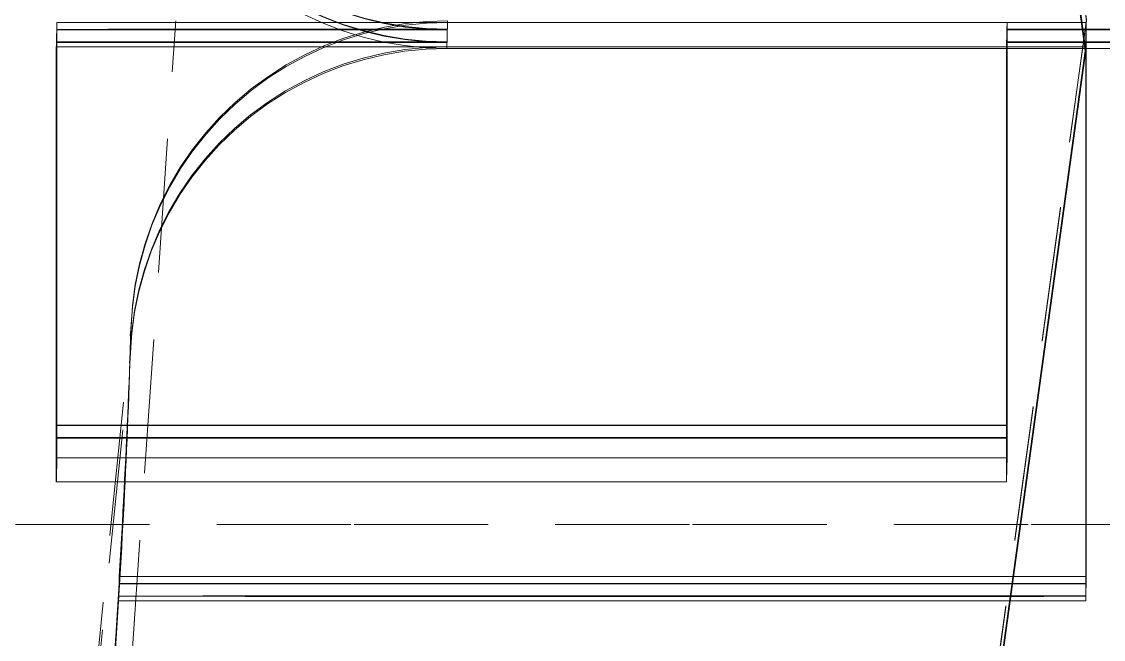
# Model space of a CAD drawing. Header units: millimetres. Extents: x 10 to 410, y 10 to 287.
# Drawn here: x 365.511 to 369.542, y 107.6 to 109.904 of the extents above; entities that cross this region are included whole.
import ezdxf

# ---------------------------------------------------------------- set-up
doc = ezdxf.new("R2010")
doc.units = ezdxf.units.MM
doc.linetypes.add('DASHED', pattern=[0.75, 0.5, -0.25])
doc.layers.add('HIDDEN', color=8, linetype='DASHED', lineweight=18)
doc.layers.add('VISIBLE', color=7, linetype='CONTINUOUS', lineweight=35)

msp = doc.modelspace()

# ---------------------------------------------------------------- linework, layer by layer
at = {"layer": 'HIDDEN'}
for points in [[(369.4787, 109.9069), (368.089, 120.0182), (364.0228, 129.3796), (357.5817, 137.2967), (349.2434, 143.1825), (339.6264, 146.6004), (329.4438, 147.2969), (319.4509, 145.2204), (310.3889, 140.5248), (302.9297, 133.5584), (297.6267, 124.8379), (294.873, 115.0101), (294.873, 104.8037), (297.6267, 94.9759), (302.9297, 86.2554), (310.3889, 79.289), (319.4509, 74.5934), (329.4438, 72.5169), (339.6264, 73.2134), (349.2434, 76.6313), (357.5817, 82.5171), (364.0228, 90.4343), (368.089, 99.7956), (369.4787, 109.9069)], [(369.4789, 109.9116), (368.0891, 120.0229), (364.0229, 129.3842), (357.5818, 137.3014), (349.2435, 143.1872), (339.6265, 146.6051), (329.4439, 147.3016), (319.4511, 145.2251), (310.389, 140.5295), (302.9298, 133.5631), (297.6268, 124.8426), (294.8732, 115.0148), (294.8732, 104.8084), (297.6268, 94.9806), (302.9298, 86.2601), (310.389, 79.2937), (319.4511, 74.5981), (329.4439, 72.5216), (339.6265, 73.2181), (349.2435, 76.636), (357.5818, 82.5218), (364.0229, 90.4389), (368.0891, 99.8003), (369.4789, 109.9116)], [(369.476, 109.8038), (368.0863, 119.915), (364.0201, 129.2764), (357.579, 137.1936), (349.2407, 143.0794), (339.6236, 146.4973), (329.4411, 147.1938), (319.4482, 145.1172), (310.3862, 140.4217), (302.927, 133.4553), (297.624, 124.7348), (294.8703, 114.9069), (294.8703, 104.7006), (297.624, 94.8727), (302.927, 86.1522), (310.3862, 79.1859), (319.4482, 74.4903), (329.4411, 72.4137), (339.6236, 73.1103), (349.2407, 76.5281), (357.579, 82.4139), (364.0201, 90.3311), (368.0863, 99.6925), (369.476, 109.8038)], [(367.0972, 109.873), (367.0184, 109.8757), (366.9399, 109.8836), (366.8621, 109.8967), (366.7854, 109.915), (366.7101, 109.9384), (366.6365, 109.9667), (366.5649, 109.9999), (366.4957, 110.0378), (366.4293, 110.0803), (366.3658, 110.1271), (366.3055, 110.178), (366.2488, 110.2328), (366.1959, 110.2913), (366.147, 110.3533), (366.1024, 110.4183), (366.0622, 110.4861), (366.0266, 110.5565), (365.9958, 110.6292), (365.9699, 110.7037), (365.949, 110.7797), (365.9333, 110.857), (365.9228, 110.9352), (365.9175, 111.0139)], [(367.0973, 109.8751), (367.0185, 109.8778), (366.94, 109.8857), (366.8622, 109.8988), (366.7855, 109.917), (366.7102, 109.9404), (366.6365, 109.9687), (366.565, 110.0019), (366.4958, 110.0398), (366.4293, 110.0822), (366.3658, 110.129), (366.3056, 110.1799), (366.2489, 110.2347), (366.196, 110.2932), (366.1471, 110.3551), (366.1024, 110.4201), (366.0622, 110.488), (366.0266, 110.5584), (365.9958, 110.631), (365.9699, 110.7055), (365.9491, 110.7815), (365.9334, 110.8588), (365.9228, 110.937), (365.9176, 111.0157)], [(367.0961, 109.8283), (367.0172, 109.8309), (366.9388, 109.8388), (366.861, 109.8519), (366.7843, 109.8702), (366.7089, 109.8935), (366.6353, 109.9218), (366.5638, 109.955), (366.4946, 109.9929), (366.4281, 110.0354), (366.3646, 110.0821), (366.3044, 110.133), (366.2477, 110.1879), (366.1947, 110.2463), (366.1458, 110.3082), (366.1012, 110.3732), (366.061, 110.4411), (366.0254, 110.5115), (365.9946, 110.5841), (365.9687, 110.6586), (365.9479, 110.7347), (365.9321, 110.8119), (365.9216, 110.8901), (365.9163, 110.9688)], [(367.096, 109.8262), (367.0172, 109.8288), (366.9387, 109.8367), (366.8609, 109.8498), (366.7842, 109.8681), (366.7088, 109.8915), (366.6352, 109.9198), (366.5637, 109.9531), (366.4945, 109.991), (366.428, 110.0334), (366.3645, 110.0802), (366.3043, 110.1311), (366.2476, 110.186), (366.1947, 110.2445), (366.1458, 110.3064), (366.1011, 110.3714), (366.0609, 110.4393), (366.0254, 110.5097), (365.9946, 110.5823), (365.9687, 110.6568), (365.9478, 110.7329), (365.9321, 110.8102), (365.9216, 110.8883), (365.9163, 110.967)], [(367.0954, 109.8038), (367.0166, 109.8064), (366.9381, 109.8143), (366.8603, 109.8274), (366.7836, 109.8457), (366.7083, 109.8691), (366.6347, 109.8974), (366.5631, 109.9306), (366.4939, 109.9685), (366.4274, 110.0109), (366.3639, 110.0577), (366.3037, 110.1086), (366.247, 110.1635), (366.1941, 110.222), (366.1452, 110.2839), (366.1006, 110.3489), (366.0603, 110.4167), (366.0248, 110.4871), (365.994, 110.5597), (365.9681, 110.6342), (365.9472, 110.7103), (365.9315, 110.7876), (365.921, 110.8658), (365.9157, 110.9445)], [(297.9294, 110.8024), (298.129, 106.1159), (298.9703, 101.5012), (300.4371, 97.0456), (302.5019, 92.8337), (305.1253, 88.9451), (308.2578, 85.4536), (311.84, 82.4252), (315.8041, 79.9174), (320.075, 77.9775), (324.5718, 76.6424), (329.2093, 75.9374), (333.8996, 75.8757), (338.5541, 76.4586), (343.0844, 77.6751), (347.4048, 79.502), (351.4334, 81.9048), (355.094, 84.838), (358.3172, 88.246), (361.0419, 92.0643), (363.2166, 96.2205), (364.8001, 100.6359), (365.7623, 105.2269), (366.0851, 109.9066)], [(365.6423, 109.9003), (365.6423, 109.8992), (365.6422, 109.8981), (365.6422, 109.897), (365.6422, 109.8959), (365.6422, 109.8948), (365.6421, 109.8937), (365.6421, 109.8926), (365.6421, 109.8915), (365.642, 109.8904), (365.642, 109.8893), (365.642, 109.8882), (365.642, 109.8871), (365.6419, 109.886), (365.6419, 109.8849), (365.6419, 109.8838), (365.6418, 109.8826), (365.6418, 109.8815), (365.6418, 109.8804), (365.6418, 109.8793), (365.6417, 109.8782), (365.6417, 109.8771), (365.6417, 109.876), (365.6416, 109.8749)], [(365.6423, 108.2773), (365.6423, 108.3479), (365.6423, 108.4184), (365.6423, 108.489), (365.6423, 108.5596), (365.6423, 108.6301), (365.6423, 108.7007), (365.6423, 108.7713), (365.6423, 108.8418), (365.6423, 108.9124), (365.6423, 108.983), (365.6423, 109.0535), (365.6423, 109.1241), (365.6423, 109.1947), (365.6423, 109.2652), (365.6423, 109.3358), (365.6423, 109.4064), (365.6423, 109.4769), (365.6423, 109.5475), (365.6423, 109.6181), (365.6423, 109.6886), (365.6423, 109.7592), (365.6423, 109.8298), (365.6423, 109.9003)], [(365.6423, 109.9003), (365.7056, 109.9003), (365.7689, 109.9003), (365.8322, 109.9003), (365.8955, 109.9003), (365.9587, 109.9003), (366.022, 109.9003), (366.0853, 109.9003), (366.1486, 109.9003), (366.2119, 109.9003), (366.2752, 109.9003), (366.3385, 109.9003), (366.4018, 109.9003), (366.4651, 109.9003), (366.5283, 109.9003), (366.5916, 109.9003), (366.6549, 109.9003), (366.7182, 109.9003), (366.7815, 109.9003), (366.8448, 109.9003), (366.9081, 109.9003), (366.9714, 109.9003), (367.0347, 109.9003), (367.0979, 109.9003)], [(367.098, 109.9008), (367.0191, 109.8982), (366.9407, 109.8903), (366.8629, 109.8772), (366.7861, 109.8589), (366.7108, 109.8355), (366.6372, 109.8072), (366.5657, 109.774), (366.4965, 109.7361), (366.43, 109.6936), (366.3665, 109.6469), (366.3063, 109.5959), (366.2496, 109.5411), (366.1966, 109.4826), (366.1477, 109.4207), (366.1031, 109.3557), (366.0629, 109.2878), (366.0273, 109.2174), (365.9965, 109.1448), (365.9706, 109.0703), (365.9498, 108.9943), (365.934, 108.917), (365.9235, 108.8388), (365.9182, 108.7601)], [(367.0981, 109.9069), (367.0193, 109.9043), (366.9408, 109.8964), (366.863, 109.8833), (366.7863, 109.865), (366.711, 109.8416), (366.6374, 109.8133), (366.5658, 109.7801), (366.4966, 109.7422), (366.4302, 109.6997), (366.3667, 109.6529), (366.3064, 109.602), (366.2497, 109.5472), (366.1968, 109.4887), (366.1479, 109.4268), (366.1033, 109.3618), (366.0631, 109.2939), (366.0275, 109.2235), (365.9967, 109.1509), (365.9708, 109.0764), (365.9499, 109.0004), (365.9342, 108.9231), (365.9237, 108.8449), (365.9184, 108.7662)], [(367.0979, 109.9003), (367.0979, 109.8992), (367.0979, 109.8982), (367.0979, 109.8971), (367.0978, 109.896), (367.0978, 109.8949), (367.0978, 109.8938), (367.0977, 109.8927), (367.0977, 109.8916), (367.0977, 109.8905), (367.0977, 109.8894), (367.0976, 109.8883), (367.0976, 109.8872), (367.0976, 109.8861), (367.0975, 109.885), (367.0975, 109.8839), (367.0975, 109.8828), (367.0975, 109.8817), (367.0974, 109.8806), (367.0974, 109.8795), (367.0974, 109.8784), (367.0973, 109.8773), (367.0973, 109.8762), (367.0973, 109.8751)], [(367.0981, 109.9069), (367.0981, 109.9066), (367.0981, 109.9063), (367.0981, 109.9061), (367.0981, 109.9058), (367.0981, 109.9055), (367.0981, 109.9052), (367.0981, 109.9049), (367.0981, 109.9046), (367.0981, 109.9043), (367.098, 109.9041), (367.098, 109.9038), (367.098, 109.9035), (367.098, 109.9032), (367.098, 109.9029), (367.098, 109.9026), (367.098, 109.9023), (367.098, 109.9021), (367.098, 109.9018), (367.098, 109.9015), (367.098, 109.9012), (367.098, 109.9009), (367.098, 109.9006), (367.0979, 109.9003)], [(367.0979, 109.9003), (367.1886, 109.9003), (367.2793, 109.9003), (367.37, 109.9003), (367.4606, 109.9003), (367.5513, 109.9003), (367.642, 109.9003), (367.7327, 109.9003), (367.8233, 109.9003), (367.914, 109.9003), (368.0047, 109.9003), (368.0954, 109.9003), (368.186, 109.9003), (368.2767, 109.9003), (368.3674, 109.9003), (368.4581, 109.9003), (368.5488, 109.9003), (368.6394, 109.9003), (368.7301, 109.9003), (368.8208, 109.9003), (368.9115, 109.9003), (369.0021, 109.9003), (369.0928, 109.9003), (369.1835, 109.9003)], [(367.0981, 109.9069), (367.0981, 109.9066), (367.0981, 109.9064), (367.0981, 109.9061), (367.0981, 109.9058), (367.0981, 109.9056), (367.0981, 109.9053), (367.0981, 109.9051), (367.0981, 109.9048), (367.0981, 109.9045), (367.0981, 109.9043), (367.098, 109.904), (367.098, 109.9037), (367.098, 109.9035), (367.098, 109.9032), (367.098, 109.9029), (367.098, 109.9027), (367.098, 109.9024), (367.098, 109.9021), (367.098, 109.9019), (367.098, 109.9016), (367.098, 109.9013), (367.098, 109.9011), (367.098, 109.9008)], [(367.098, 109.9008), (367.2015, 109.9008), (367.305, 109.9008), (367.4085, 109.9008), (367.512, 109.9008), (367.6155, 109.9008), (367.719, 109.9008), (367.8225, 109.9008), (367.926, 109.9008), (368.0295, 109.9008), (368.133, 109.9008), (368.2365, 109.9008), (368.34, 109.9008), (368.4435, 109.9008), (368.547, 109.9008), (368.6505, 109.9008), (368.754, 109.9008), (368.8576, 109.9008), (368.9611, 109.9008), (369.0646, 109.9008), (369.1681, 109.9008), (369.2716, 109.9008), (369.3751, 109.9008), (369.4786, 109.9008)], [(369.1835, 109.9003), (369.1834, 109.8992), (369.1834, 109.8981), (369.1834, 109.897), (369.1834, 109.8959), (369.1833, 109.8949), (369.1833, 109.8938), (369.1833, 109.8927), (369.1832, 109.8916), (369.1832, 109.8905), (369.1832, 109.8894), (369.1832, 109.8883), (369.1831, 109.8872), (369.1831, 109.8861), (369.1831, 109.885), (369.183, 109.8839), (369.183, 109.8828), (369.183, 109.8817), (369.183, 109.8806), (369.1829, 109.8795), (369.1829, 109.8784), (369.1829, 109.8773), (369.1828, 109.8762), (369.1828, 109.8751)], [(369.1835, 108.2773), (369.1835, 108.3479), (369.1835, 108.4184), (369.1835, 108.489), (369.1835, 108.5596), (369.1835, 108.6301), (369.1835, 108.7007), (369.1835, 108.7713), (369.1835, 108.8418), (369.1835, 108.9124), (369.1835, 108.983), (369.1835, 109.0535), (369.1835, 109.1241), (369.1835, 109.1947), (369.1835, 109.2652), (369.1835, 109.3358), (369.1835, 109.4064), (369.1835, 109.4769), (369.1835, 109.5475), (369.1835, 109.6181), (369.1835, 109.6886), (369.1835, 109.7592), (369.1835, 109.8298), (369.1835, 109.9003)], [(369.4786, 109.9008), (369.4786, 109.8997), (369.4785, 109.8985), (369.4785, 109.8974), (369.4785, 109.8963), (369.4784, 109.8951), (369.4784, 109.894), (369.4784, 109.8929), (369.4783, 109.8917), (369.4783, 109.8906), (369.4783, 109.8895), (369.4783, 109.8883), (369.4782, 109.8872), (369.4782, 109.8861), (369.4782, 109.8849), (369.4781, 109.8838), (369.4781, 109.8827), (369.4781, 109.8816), (369.478, 109.8804), (369.478, 109.8793), (369.478, 109.8782), (369.478, 109.877), (369.4779, 109.8759), (369.4779, 109.8748)], [(369.4786, 107.8351), (369.4786, 107.9249), (369.4786, 108.0148), (369.4786, 108.1046), (369.4786, 108.1944), (369.4786, 108.2842), (369.4786, 108.374), (369.4786, 108.4638), (369.4786, 108.5536), (369.4786, 108.6434), (369.4786, 108.7333), (369.4786, 108.8231), (369.4786, 108.9129), (369.4786, 109.0027), (369.4786, 109.0925), (369.4786, 109.1823), (369.4786, 109.2721), (369.4786, 109.3619), (369.4786, 109.4518), (369.4786, 109.5416), (369.4786, 109.6314), (369.4786, 109.7212), (369.4786, 109.811), (369.4786, 109.9008)], [(365.6416, 109.8733), (365.6415, 109.8713), (365.6415, 109.8693), (365.6414, 109.8674), (365.6414, 109.8654), (365.6413, 109.8634), (365.6413, 109.8615), (365.6412, 109.8595), (365.6412, 109.8575), (365.6411, 109.8556), (365.6411, 109.8536), (365.641, 109.8516), (365.641, 109.8497), (365.6409, 109.8477), (365.6409, 109.8457), (365.6408, 109.8438), (365.6408, 109.8418), (365.6407, 109.8398), (365.6407, 109.8379), (365.6406, 109.8359), (365.6406, 109.8339), (365.6405, 109.832), (365.6405, 109.83), (365.6404, 109.828)], [(367.0973, 109.8751), (367.034, 109.8751), (366.9707, 109.8751), (366.9074, 109.8751), (366.8441, 109.8751), (366.7808, 109.8751), (366.7176, 109.8751), (366.6543, 109.8751), (366.591, 109.8751), (366.5277, 109.8751), (366.4644, 109.8751), (366.4011, 109.8751), (366.3378, 109.8751), (366.2745, 109.875), (366.2112, 109.875), (366.1479, 109.875), (366.0847, 109.875), (366.0214, 109.875), (365.9581, 109.875), (365.8948, 109.875), (365.8315, 109.875), (365.7682, 109.8749), (365.7049, 109.8749), (365.6416, 109.8749)], [(365.6416, 108.3994), (365.6416, 108.4636), (365.6416, 108.5277), (365.6416, 108.5919), (365.6416, 108.656), (365.6416, 108.7202), (365.6416, 108.7843), (365.6416, 108.8485), (365.6416, 108.9126), (365.6416, 108.9768), (365.6416, 109.0409), (365.6416, 109.1051), (365.6416, 109.1692), (365.6416, 109.2334), (365.6416, 109.2975), (365.6416, 109.3617), (365.6416, 109.4258), (365.6416, 109.49), (365.6416, 109.5541), (365.6416, 109.6183), (365.6416, 109.6825), (365.6416, 109.7466), (365.6416, 109.8108), (365.6416, 109.8749)], [(365.6416, 108.3978), (365.6416, 108.4619), (365.6416, 108.5261), (365.6416, 108.5902), (365.6416, 108.6544), (365.6416, 108.7185), (365.6416, 108.7827), (365.6416, 108.8468), (365.6416, 108.911), (365.6416, 108.9751), (365.6416, 109.0393), (365.6416, 109.1035), (365.6416, 109.1676), (365.6416, 109.2318), (365.6416, 109.2959), (365.6416, 109.3601), (365.6416, 109.4242), (365.6416, 109.4884), (365.6416, 109.5525), (365.6416, 109.6167), (365.6416, 109.6808), (365.6416, 109.745), (365.6416, 109.8091), (365.6416, 109.8733)], [(365.6416, 109.8733), (365.7049, 109.8733), (365.7682, 109.8732), (365.8315, 109.8732), (365.8947, 109.8732), (365.958, 109.8732), (366.0213, 109.8732), (366.0846, 109.8732), (366.1479, 109.8732), (366.2112, 109.8731), (366.2745, 109.8731), (366.3378, 109.8731), (366.4011, 109.8731), (366.4643, 109.8731), (366.5276, 109.8731), (366.5909, 109.8731), (366.6542, 109.8731), (366.7175, 109.8731), (366.7808, 109.8731), (366.8441, 109.8731), (366.9074, 109.8731), (366.9707, 109.873), (367.0339, 109.873), (367.0972, 109.873)], [(367.0972, 109.873), (367.0972, 109.8711), (367.0971, 109.8691), (367.0971, 109.8672), (367.097, 109.8652), (367.097, 109.8633), (367.0969, 109.8614), (367.0969, 109.8594), (367.0968, 109.8575), (367.0968, 109.8555), (367.0967, 109.8536), (367.0967, 109.8516), (367.0966, 109.8497), (367.0966, 109.8477), (367.0965, 109.8458), (367.0965, 109.8438), (367.0964, 109.8419), (367.0964, 109.8399), (367.0963, 109.838), (367.0963, 109.836), (367.0962, 109.8341), (367.0962, 109.8322), (367.0961, 109.8302), (367.0961, 109.8283)], [(369.1828, 109.8731), (369.1827, 109.8711), (369.1827, 109.8692), (369.1826, 109.8672), (369.1826, 109.8653), (369.1825, 109.8633), (369.1825, 109.8614), (369.1824, 109.8594), (369.1823, 109.8575), (369.1823, 109.8555), (369.1822, 109.8536), (369.1822, 109.8516), (369.1821, 109.8497), (369.1821, 109.8477), (369.182, 109.8458), (369.182, 109.8438), (369.1819, 109.8419), (369.1819, 109.8399), (369.1818, 109.838), (369.1818, 109.836), (369.1817, 109.8341), (369.1817, 109.8321), (369.1816, 109.8301), (369.1816, 109.8282)], [(369.1828, 108.3996), (369.1828, 108.4637), (369.1828, 108.5279), (369.1828, 108.592), (369.1828, 108.6562), (369.1828, 108.7204), (369.1828, 108.7845), (369.1828, 108.8487), (369.1828, 108.9128), (369.1828, 108.977), (369.1828, 109.0411), (369.1828, 109.1053), (369.1828, 109.1694), (369.1828, 109.2336), (369.1828, 109.2977), (369.1828, 109.3619), (369.1828, 109.426), (369.1828, 109.4902), (369.1828, 109.5543), (369.1828, 109.6185), (369.1828, 109.6826), (369.1828, 109.7468), (369.1828, 109.8109), (369.1828, 109.8751)], [(370.6403, 109.8747), (370.5769, 109.8747), (370.5135, 109.8748), (370.4502, 109.8748), (370.3868, 109.8748), (370.3234, 109.8748), (370.2601, 109.8748), (370.1967, 109.8749), (370.1333, 109.8749), (370.07, 109.8749), (370.0066, 109.8749), (369.9432, 109.8749), (369.8799, 109.875), (369.8165, 109.875), (369.7531, 109.875), (369.6898, 109.875), (369.6264, 109.875), (369.563, 109.875), (369.4996, 109.875), (369.4363, 109.875), (369.3729, 109.8751), (369.3095, 109.8751), (369.2462, 109.8751), (369.1828, 109.8751)], [(369.1828, 109.8731), (369.2461, 109.8731), (369.3095, 109.8731), (369.3729, 109.8731), (369.4362, 109.8731), (369.4996, 109.8731), (369.563, 109.8732), (369.6263, 109.8732), (369.6897, 109.8732), (369.7531, 109.8732), (369.8164, 109.8732), (369.8798, 109.8732), (369.9432, 109.8732), (370.0065, 109.8733), (370.0699, 109.8733), (370.1333, 109.8733), (370.1967, 109.8733), (370.26, 109.8733), (370.3234, 109.8733), (370.3868, 109.8734), (370.4501, 109.8734), (370.5135, 109.8734), (370.5769, 109.8734), (370.6402, 109.8735)], [(369.1828, 108.3976), (369.1828, 108.4618), (369.1828, 108.5259), (369.1828, 108.5901), (369.1828, 108.6542), (369.1828, 108.7184), (369.1828, 108.7825), (369.1828, 108.8467), (369.1828, 108.9108), (369.1828, 108.975), (369.1828, 109.0391), (369.1828, 109.1033), (369.1828, 109.1674), (369.1828, 109.2316), (369.1828, 109.2957), (369.1828, 109.3599), (369.1828, 109.424), (369.1828, 109.4882), (369.1828, 109.5523), (369.1828, 109.6165), (369.1828, 109.6806), (369.1828, 109.7448), (369.1828, 109.8089), (369.1828, 109.8731)], [(369.4779, 109.8734), (369.4778, 109.8714), (369.4778, 109.8695), (369.4777, 109.8675), (369.4777, 109.8655), (369.4776, 109.8635), (369.4776, 109.8615), (369.4775, 109.8596), (369.4774, 109.8576), (369.4774, 109.8556), (369.4773, 109.8536), (369.4773, 109.8516), (369.4772, 109.8497), (369.4772, 109.8477), (369.4771, 109.8457), (369.4771, 109.8437), (369.477, 109.8417), (369.477, 109.8398), (369.4769, 109.8378), (369.4769, 109.8358), (369.4768, 109.8338), (369.4768, 109.8318), (369.4767, 109.8299), (369.4767, 109.8279)], [(370.5025, 109.8741), (370.458, 109.8742), (370.4134, 109.8743), (370.3689, 109.8744), (370.3243, 109.8744), (370.2798, 109.8744), (370.2352, 109.8745), (370.1907, 109.8745), (370.1461, 109.8745), (370.1016, 109.8745), (370.057, 109.8746), (370.0125, 109.8746), (369.9679, 109.8746), (369.9234, 109.8746), (369.8788, 109.8746), (369.8343, 109.8746), (369.7897, 109.8747), (369.7452, 109.8747), (369.7006, 109.8747), (369.6561, 109.8747), (369.6115, 109.8747), (369.567, 109.8747), (369.5224, 109.8747), (369.4779, 109.8748)], [(369.4779, 107.8091), (369.4779, 107.8989), (369.4779, 107.9887), (369.4779, 108.0785), (369.4779, 108.1683), (369.4779, 108.2581), (369.4779, 108.3479), (369.4779, 108.4377), (369.4779, 108.5276), (369.4779, 108.6174), (369.4779, 108.7072), (369.4779, 108.797), (369.4779, 108.8868), (369.4779, 108.9766), (369.4779, 109.0664), (369.4779, 109.1563), (369.4779, 109.2461), (369.4779, 109.3359), (369.4779, 109.4257), (369.4779, 109.5155), (369.4779, 109.6053), (369.4779, 109.6951), (369.4779, 109.7849), (369.4779, 109.8748)], [(369.4779, 109.8734), (369.5224, 109.8734), (369.567, 109.8734), (369.6115, 109.8735), (369.6561, 109.8735), (369.7006, 109.8735), (369.7452, 109.8735), (369.7897, 109.8735), (369.8343, 109.8735), (369.8788, 109.8735), (369.9234, 109.8736), (369.9679, 109.8736), (370.0125, 109.8736), (370.057, 109.8736), (370.1016, 109.8736), (370.1461, 109.8737), (370.1907, 109.8737), (370.2352, 109.8737), (370.2798, 109.8738), (370.3243, 109.8738), (370.3689, 109.8738), (370.4134, 109.8739), (370.458, 109.8739), (370.5025, 109.8741)], [(369.4779, 109.8734), (369.4779, 109.7836), (369.4779, 109.6938), (369.4779, 109.604), (369.4779, 109.5142), (369.4779, 109.4244), (369.4779, 109.3346), (369.4779, 109.2447), (369.4779, 109.1549), (369.4779, 109.0651), (369.4779, 108.9753), (369.4779, 108.8855), (369.4779, 108.7957), (369.4779, 108.7059), (369.4779, 108.6161), (369.4779, 108.5262), (369.4779, 108.4364), (369.4779, 108.3466), (369.4779, 108.2568), (369.4779, 108.167), (369.4779, 108.0772), (369.4779, 107.9874), (369.4779, 107.8976), (369.4779, 107.8078)], [(365.6404, 109.8264), (365.6403, 109.8257), (365.6403, 109.825), (365.6403, 109.8243), (365.6403, 109.8236), (365.6403, 109.8229), (365.6403, 109.8222), (365.6402, 109.8215), (365.6402, 109.8208), (365.6402, 109.8201), (365.6402, 109.8194), (365.6402, 109.8187), (365.6401, 109.818), (365.6401, 109.8173), (365.6401, 109.8166), (365.6401, 109.8159), (365.6401, 109.8152), (365.64, 109.8145), (365.64, 109.8138), (365.64, 109.8131), (365.64, 109.8124), (365.64, 109.8117), (365.64, 109.811), (365.6399, 109.8103)], [(367.0961, 109.8283), (367.0328, 109.8283), (366.9695, 109.8282), (366.9062, 109.8282), (366.8429, 109.8282), (366.7796, 109.8282), (366.7163, 109.8282), (366.653, 109.8282), (366.5897, 109.8282), (366.5265, 109.8282), (366.4632, 109.8282), (366.3999, 109.8282), (366.3366, 109.8282), (366.2733, 109.8282), (366.21, 109.8281), (366.1467, 109.8281), (366.0834, 109.8281), (366.0201, 109.8281), (365.9568, 109.8281), (365.8936, 109.8281), (365.8303, 109.8281), (365.767, 109.8281), (365.7037, 109.828), (365.6404, 109.828)], [(365.6404, 108.3525), (365.6404, 108.4167), (365.6404, 108.4808), (365.6404, 108.545), (365.6404, 108.6091), (365.6404, 108.6733), (365.6404, 108.7374), (365.6404, 108.8016), (365.6404, 108.8657), (365.6404, 108.9299), (365.6404, 108.9941), (365.6404, 109.0582), (365.6404, 109.1224), (365.6404, 109.1865), (365.6404, 109.2507), (365.6404, 109.3148), (365.6404, 109.379), (365.6404, 109.4431), (365.6404, 109.5073), (365.6404, 109.5714), (365.6404, 109.6356), (365.6404, 109.6997), (365.6404, 109.7639), (365.6404, 109.828)], [(365.6404, 108.3509), (365.6404, 108.4151), (365.6404, 108.4792), (365.6404, 108.5434), (365.6404, 108.6075), (365.6404, 108.6717), (365.6404, 108.7358), (365.6404, 108.8), (365.6404, 108.8641), (365.6404, 108.9283), (365.6404, 108.9924), (365.6404, 109.0566), (365.6404, 109.1207), (365.6404, 109.1849), (365.6404, 109.249), (365.6404, 109.3132), (365.6404, 109.3773), (365.6404, 109.4415), (365.6404, 109.5056), (365.6404, 109.5698), (365.6404, 109.6339), (365.6404, 109.6981), (365.6404, 109.7622), (365.6404, 109.8264)], [(365.6404, 109.8264), (365.7036, 109.8264), (365.7669, 109.8264), (365.8302, 109.8263), (365.8935, 109.8263), (365.9568, 109.8263), (366.0201, 109.8263), (366.0834, 109.8263), (366.1467, 109.8263), (366.21, 109.8263), (366.2732, 109.8263), (366.3365, 109.8262), (366.3998, 109.8262), (366.4631, 109.8262), (366.5264, 109.8262), (366.5897, 109.8262), (366.653, 109.8262), (366.7163, 109.8262), (366.7796, 109.8262), (366.8428, 109.8262), (366.9061, 109.8262), (366.9694, 109.8262), (367.0327, 109.8262), (367.096, 109.8262)], [(367.096, 109.8262), (367.096, 109.8255), (367.096, 109.8248), (367.0959, 109.8241), (367.0959, 109.8234), (367.0959, 109.8227), (367.0959, 109.822), (367.0959, 109.8213), (367.0959, 109.8206), (367.0958, 109.82), (367.0958, 109.8193), (367.0958, 109.8186), (367.0958, 109.8179), (367.0958, 109.8172), (367.0957, 109.8165), (367.0957, 109.8158), (367.0957, 109.8151), (367.0957, 109.8145), (367.0957, 109.8138), (367.0957, 109.8131), (367.0956, 109.8124), (367.0956, 109.8117), (367.0956, 109.811), (367.0956, 109.8103)], [(369.1815, 109.8262), (369.1815, 109.8255), (369.1815, 109.8248), (369.1815, 109.8241), (369.1815, 109.8235), (369.1814, 109.8228), (369.1814, 109.8221), (369.1814, 109.8214), (369.1814, 109.8207), (369.1814, 109.82), (369.1813, 109.8193), (369.1813, 109.8186), (369.1813, 109.8179), (369.1813, 109.8172), (369.1813, 109.8165), (369.1813, 109.8159), (369.1812, 109.8152), (369.1812, 109.8145), (369.1812, 109.8138), (369.1812, 109.8131), (369.1812, 109.8124), (369.1811, 109.8117), (369.1811, 109.811), (369.1811, 109.8103)], [(369.1815, 109.8262), (369.2449, 109.8262), (369.3083, 109.8262), (369.3716, 109.8262), (369.435, 109.8263), (369.4984, 109.8263), (369.5617, 109.8263), (369.6251, 109.8263), (369.6885, 109.8263), (369.7518, 109.8263), (369.8152, 109.8263), (369.8786, 109.8263), (369.9419, 109.8264), (370.0053, 109.8264), (370.0687, 109.8264), (370.1321, 109.8264), (370.1954, 109.8264), (370.2588, 109.8264), (370.3222, 109.8265), (370.3855, 109.8265), (370.4489, 109.8265), (370.5123, 109.8265), (370.5756, 109.8266), (370.639, 109.8266)], [(369.1815, 108.3507), (369.1815, 108.4149), (369.1815, 108.479), (369.1815, 108.5432), (369.1815, 108.6073), (369.1815, 108.6715), (369.1815, 108.7356), (369.1815, 108.7998), (369.1815, 108.8639), (369.1815, 108.9281), (369.1815, 108.9922), (369.1815, 109.0564), (369.1815, 109.1205), (369.1815, 109.1847), (369.1815, 109.2488), (369.1815, 109.313), (369.1815, 109.3772), (369.1815, 109.4413), (369.1815, 109.5055), (369.1815, 109.5696), (369.1815, 109.6338), (369.1815, 109.6979), (369.1815, 109.7621), (369.1815, 109.8262)], [(369.1816, 108.3527), (369.1816, 108.4169), (369.1816, 108.481), (369.1816, 108.5452), (369.1816, 108.6093), (369.1816, 108.6735), (369.1816, 108.7376), (369.1816, 108.8018), (369.1816, 108.8659), (369.1816, 108.9301), (369.1816, 108.9942), (369.1816, 109.0584), (369.1816, 109.1225), (369.1816, 109.1867), (369.1816, 109.2508), (369.1816, 109.315), (369.1816, 109.3791), (369.1816, 109.4433), (369.1816, 109.5074), (369.1816, 109.5716), (369.1816, 109.6357), (369.1816, 109.6999), (369.1816, 109.764), (369.1816, 109.8282)], [(370.639, 109.8278), (370.5757, 109.8278), (370.5123, 109.8279), (370.4489, 109.8279), (370.3856, 109.8279), (370.3222, 109.8279), (370.2588, 109.828), (370.1955, 109.828), (370.1321, 109.828), (370.0687, 109.828), (370.0054, 109.828), (369.942, 109.8281), (369.8786, 109.8281), (369.8153, 109.8281), (369.7519, 109.8281), (369.6885, 109.8281), (369.6252, 109.8281), (369.5618, 109.8281), (369.4984, 109.8281), (369.435, 109.8282), (369.3717, 109.8282), (369.3083, 109.8282), (369.2449, 109.8282), (369.1816, 109.8282)], [(369.4766, 109.8265), (369.4766, 109.8258), (369.4766, 109.8251), (369.4766, 109.8244), (369.4766, 109.8236), (369.4765, 109.8229), (369.4765, 109.8222), (369.4765, 109.8215), (369.4765, 109.8207), (369.4765, 109.82), (369.4764, 109.8193), (369.4764, 109.8186), (369.4764, 109.8178), (369.4764, 109.8171), (369.4764, 109.8164), (369.4763, 109.8157), (369.4763, 109.8149), (369.4763, 109.8142), (369.4763, 109.8135), (369.4763, 109.8128), (369.4763, 109.812), (369.4762, 109.8113), (369.4762, 109.8106), (369.4762, 109.8099)], [(369.4766, 109.8265), (369.5212, 109.8266), (369.5657, 109.8266), (369.6103, 109.8266), (369.6548, 109.8266), (369.6994, 109.8266), (369.7439, 109.8266), (369.7885, 109.8266), (369.833, 109.8266), (369.8776, 109.8267), (369.9221, 109.8267), (369.9667, 109.8267), (370.0112, 109.8267), (370.0558, 109.8267), (370.1003, 109.8268), (370.1449, 109.8268), (370.1894, 109.8268), (370.234, 109.8268), (370.2785, 109.8269), (370.3231, 109.8269), (370.3676, 109.8269), (370.4122, 109.827), (370.4567, 109.8271), (370.5013, 109.8272)], [(369.4766, 109.8265), (369.4766, 109.7367), (369.4766, 109.6469), (369.4766, 109.5571), (369.4766, 109.4673), (369.4766, 109.3775), (369.4766, 109.2877), (369.4766, 109.1979), (369.4766, 109.108), (369.4766, 109.0182), (369.4766, 108.9284), (369.4766, 108.8386), (369.4766, 108.7488), (369.4766, 108.659), (369.4766, 108.5692), (369.4766, 108.4794), (369.4766, 108.3896), (369.4766, 108.2997), (369.4766, 108.2099), (369.4766, 108.1201), (369.4766, 108.0303), (369.4766, 107.9405), (369.4766, 107.8507), (369.4766, 107.7609)], [(370.5013, 109.8272), (370.4567, 109.8274), (370.4122, 109.8274), (370.3676, 109.8275), (370.3231, 109.8275), (370.2786, 109.8275), (370.234, 109.8276), (370.1895, 109.8276), (370.1449, 109.8276), (370.1004, 109.8277), (370.0558, 109.8277), (370.0113, 109.8277), (369.9667, 109.8277), (369.9222, 109.8277), (369.8776, 109.8277), (369.8331, 109.8278), (369.7885, 109.8278), (369.744, 109.8278), (369.6994, 109.8278), (369.6549, 109.8278), (369.6103, 109.8278), (369.5658, 109.8278), (369.5212, 109.8279), (369.4767, 109.8279)], [(369.4767, 107.7622), (369.4767, 107.852), (369.4767, 107.9418), (369.4767, 108.0316), (369.4767, 108.1214), (369.4767, 108.2112), (369.4767, 108.3011), (369.4767, 108.3909), (369.4767, 108.4807), (369.4767, 108.5705), (369.4767, 108.6603), (369.4767, 108.7501), (369.4767, 108.8399), (369.4767, 108.9297), (369.4767, 109.0196), (369.4767, 109.1094), (369.4767, 109.1992), (369.4767, 109.289), (369.4767, 109.3788), (369.4767, 109.4686), (369.4767, 109.5584), (369.4767, 109.6482), (369.4767, 109.7381), (369.4767, 109.8279)], [(365.6399, 108.1873), (365.6399, 108.2579), (365.6399, 108.3284), (365.6399, 108.399), (365.6399, 108.4696), (365.6399, 108.5401), (365.6399, 108.6107), (365.6399, 108.6813), (365.6399, 108.7518), (365.6399, 108.8224), (365.6399, 108.893), (365.6399, 108.9635), (365.6399, 109.0341), (365.6399, 109.1047), (365.6399, 109.1752), (365.6399, 109.2458), (365.6399, 109.3164), (365.6399, 109.3869), (365.6399, 109.4575), (365.6399, 109.5281), (365.6399, 109.5986), (365.6399, 109.6692), (365.6399, 109.7398), (365.6399, 109.8103)], [(365.6399, 109.8103), (365.7032, 109.8103), (365.7665, 109.8103), (365.8298, 109.8103), (365.8931, 109.8103), (365.9564, 109.8103), (366.0197, 109.8103), (366.083, 109.8103), (366.1462, 109.8103), (366.2095, 109.8103), (366.2728, 109.8103), (366.3361, 109.8103), (366.3994, 109.8103), (366.4627, 109.8103), (366.526, 109.8103), (366.5893, 109.8103), (366.6526, 109.8103), (366.7158, 109.8103), (366.7791, 109.8103), (366.8424, 109.8103), (366.9057, 109.8103), (366.969, 109.8103), (367.0323, 109.8103), (367.0956, 109.8103)], [(367.0954, 109.8038), (367.0166, 109.8011), (366.9381, 109.7932), (366.8603, 109.7801), (366.7836, 109.7618), (366.7083, 109.7385), (366.6347, 109.7101), (366.5631, 109.6769), (366.4939, 109.639), (366.4274, 109.5966), (366.3639, 109.5498), (366.3037, 109.4989), (366.247, 109.4441), (366.1941, 109.3856), (366.1452, 109.3237), (366.1006, 109.2586), (366.0603, 109.1908), (366.0248, 109.1204), (365.994, 109.0478), (365.9681, 108.9733), (365.9472, 108.8972), (365.9315, 108.8199), (365.921, 108.7417), (365.9157, 108.6631)], [(367.0956, 109.8099), (367.0167, 109.8072), (366.9383, 109.7993), (366.8605, 109.7862), (366.7838, 109.7679), (366.7084, 109.7446), (366.6348, 109.7162), (366.5633, 109.683), (366.4941, 109.6451), (366.4276, 109.6027), (366.3641, 109.5559), (366.3039, 109.505), (366.2472, 109.4502), (366.1942, 109.3917), (366.1454, 109.3298), (366.1007, 109.2647), (366.0605, 109.1969), (366.0249, 109.1265), (365.9941, 109.0539), (365.9682, 108.9794), (365.9474, 108.9033), (365.9317, 108.826), (365.9211, 108.7478), (365.9158, 108.6691)], [(367.0956, 109.8103), (367.0956, 109.81), (367.0956, 109.8098), (367.0956, 109.8095), (367.0956, 109.8092), (367.0955, 109.8089), (367.0955, 109.8086), (367.0955, 109.8083), (367.0955, 109.808), (367.0955, 109.8078), (367.0955, 109.8075), (367.0955, 109.8072), (367.0955, 109.8069), (367.0955, 109.8066), (367.0955, 109.8063), (367.0955, 109.806), (367.0955, 109.8058), (367.0955, 109.8055), (367.0954, 109.8052), (367.0954, 109.8049), (367.0954, 109.8046), (367.0954, 109.8043), (367.0954, 109.804), (367.0954, 109.8038)], [(367.0956, 109.8099), (367.0956, 109.8096), (367.0956, 109.8093), (367.0955, 109.8091), (367.0955, 109.8088), (367.0955, 109.8085), (367.0955, 109.8083), (367.0955, 109.808), (367.0955, 109.8077), (367.0955, 109.8075), (367.0955, 109.8072), (367.0955, 109.8069), (367.0955, 109.8067), (367.0955, 109.8064), (367.0955, 109.8061), (367.0955, 109.8059), (367.0955, 109.8056), (367.0955, 109.8054), (367.0954, 109.8051), (367.0954, 109.8048), (367.0954, 109.8046), (367.0954, 109.8043), (367.0954, 109.804), (367.0954, 109.8038)], [(367.0954, 109.8038), (367.2495, 109.8038), (367.4035, 109.8038), (367.5575, 109.8038), (367.7116, 109.8038), (367.8656, 109.8038), (368.0197, 109.8038), (368.1737, 109.8038), (368.3278, 109.8038), (368.4818, 109.8038), (368.6358, 109.8038), (368.7899, 109.8038), (368.9439, 109.8038), (369.098, 109.8038), (369.252, 109.8038), (369.4061, 109.8038), (369.5601, 109.8038), (369.7141, 109.8038), (369.8682, 109.8038), (370.0222, 109.8038), (370.1763, 109.8038), (370.3303, 109.8038), (370.4844, 109.8038), (370.6384, 109.8038)], [(367.0954, 109.8038), (367.2495, 109.8038), (367.4035, 109.8038), (367.5575, 109.8038), (367.7116, 109.8038), (367.8656, 109.8038), (368.0197, 109.8038), (368.1737, 109.8038), (368.3278, 109.8038), (368.4818, 109.8038), (368.6358, 109.8038), (368.7899, 109.8038), (368.9439, 109.8038), (369.098, 109.8038), (369.252, 109.8038), (369.4061, 109.8038), (369.5601, 109.8038), (369.7141, 109.8038), (369.8682, 109.8038), (370.0222, 109.8038), (370.1763, 109.8038), (370.3303, 109.8038), (370.4844, 109.8038), (370.6384, 109.8038)], [(367.0956, 109.8103), (367.1863, 109.8103), (367.2769, 109.8103), (367.3676, 109.8103), (367.4583, 109.8103), (367.549, 109.8103), (367.6396, 109.8103), (367.7303, 109.8103), (367.821, 109.8103), (367.9117, 109.8103), (368.0023, 109.8103), (368.093, 109.8103), (368.1837, 109.8103), (368.2744, 109.8103), (368.365, 109.8103), (368.4557, 109.8103), (368.5464, 109.8103), (368.6371, 109.8103), (368.7277, 109.8103), (368.8184, 109.8103), (368.9091, 109.8103), (368.9998, 109.8103), (369.0904, 109.8103), (369.1811, 109.8103)], [(367.0956, 109.8099), (367.1991, 109.8099), (367.3026, 109.8099), (367.4061, 109.8099), (367.5096, 109.8099), (367.6131, 109.8099), (367.7166, 109.8099), (367.8201, 109.8099), (367.9236, 109.8099), (368.0271, 109.8099), (368.1306, 109.8099), (368.2341, 109.8099), (368.3376, 109.8099), (368.4411, 109.8099), (368.5446, 109.8099), (368.6482, 109.8099), (368.7517, 109.8099), (368.8552, 109.8099), (368.9587, 109.8099), (369.0622, 109.8099), (369.1657, 109.8099), (369.2692, 109.8099), (369.3727, 109.8099), (369.4762, 109.8099)], [(369.1811, 108.1873), (369.1811, 108.2579), (369.1811, 108.3284), (369.1811, 108.399), (369.1811, 108.4696), (369.1811, 108.5401), (369.1811, 108.6107), (369.1811, 108.6813), (369.1811, 108.7518), (369.1811, 108.8224), (369.1811, 108.893), (369.1811, 108.9635), (369.1811, 109.0341), (369.1811, 109.1047), (369.1811, 109.1752), (369.1811, 109.2458), (369.1811, 109.3164), (369.1811, 109.3869), (369.1811, 109.4575), (369.1811, 109.5281), (369.1811, 109.5986), (369.1811, 109.6692), (369.1811, 109.7398), (369.1811, 109.8103)], [(369.4762, 107.7442), (369.4762, 107.834), (369.4762, 107.9238), (369.4762, 108.0136), (369.4762, 108.1034), (369.4762, 108.1932), (369.4762, 108.283), (369.4762, 108.3729), (369.4762, 108.4627), (369.4762, 108.5525), (369.4762, 108.6423), (369.4762, 108.7321), (369.4762, 108.8219), (369.4762, 108.9117), (369.4762, 109.0015), (369.4762, 109.0914), (369.4762, 109.1812), (369.4762, 109.271), (369.4762, 109.3608), (369.4762, 109.4506), (369.4762, 109.5404), (369.4762, 109.6302), (369.4762, 109.72), (369.4762, 109.8099)], [(298.0843, 108.7662), (298.5389, 104.2563), (299.5904, 99.8471), (301.2202, 95.6175), (303.3991, 91.6427), (306.0884, 87.9938), (309.2399, 84.7359), (312.7974, 81.927), (316.6976, 79.6173), (320.8708, 77.8479), (325.2426, 76.6505), (329.735, 76.0465), (334.2678, 76.0465), (338.7601, 76.6505), (343.1319, 77.8479), (347.3051, 79.6173), (351.2053, 81.927), (354.7629, 84.7359), (357.9144, 87.9938), (360.6036, 91.6427), (362.7825, 95.6175), (364.4123, 99.8471), (365.4638, 104.2563), (365.9184, 108.7662)], [(365.8745, 107.8351), (365.8769, 107.8753), (365.8793, 107.9155), (365.8816, 107.9557), (365.8839, 107.9959), (365.8861, 108.0361), (365.8883, 108.0763), (365.8905, 108.1165), (365.8926, 108.1567), (365.8946, 108.1969), (365.8966, 108.2371), (365.8986, 108.2774), (365.9005, 108.3176), (365.9023, 108.3578), (365.9041, 108.398), (365.9059, 108.4382), (365.9076, 108.4785), (365.9093, 108.5187), (365.9109, 108.5589), (365.9124, 108.5992), (365.914, 108.6394), (365.9154, 108.6796), (365.9169, 108.7199), (365.9182, 108.7601)], [(365.9184, 108.7662), (365.9184, 108.7659), (365.9184, 108.7657), (365.9184, 108.7654), (365.9184, 108.7651), (365.9184, 108.7649), (365.9184, 108.7646), (365.9183, 108.7643), (365.9183, 108.7641), (365.9183, 108.7638), (365.9183, 108.7635), (365.9183, 108.7633), (365.9183, 108.763), (365.9183, 108.7627), (365.9183, 108.7625), (365.9183, 108.7622), (365.9183, 108.762), (365.9183, 108.7617), (365.9183, 108.7614), (365.9183, 108.7612), (365.9183, 108.7609), (365.9183, 108.7606), (365.9182, 108.7604), (365.9182, 108.7601)], [(298.0816, 108.6631), (298.5362, 104.1531), (299.5877, 99.744), (301.2175, 95.5143), (303.3964, 91.5396), (306.0856, 87.8907), (309.2371, 84.6327), (312.7947, 81.8238), (316.6949, 79.5141), (320.8681, 77.7448), (325.2399, 76.5474), (329.7322, 75.9433), (334.265, 75.9433), (338.7574, 76.5474), (343.1292, 77.7448), (347.3024, 79.5141), (351.2026, 81.8238), (354.7602, 84.6327), (357.9117, 87.8907), (360.6009, 91.5396), (362.7798, 95.5143), (364.4096, 99.744), (365.4611, 104.1531), (365.9157, 108.6631)], [(365.8721, 107.7442), (365.8745, 107.7844), (365.8769, 107.8246), (365.8792, 107.8648), (365.8815, 107.9049), (365.8838, 107.9451), (365.8859, 107.9854), (365.8881, 108.0256), (365.8902, 108.0658), (365.8922, 108.106), (365.8942, 108.1462), (365.8962, 108.1864), (365.8981, 108.2266), (365.8999, 108.2668), (365.9017, 108.3071), (365.9035, 108.3473), (365.9052, 108.3875), (365.9069, 108.4277), (365.9085, 108.468), (365.9101, 108.5082), (365.9116, 108.5484), (365.913, 108.5887), (365.9145, 108.6289), (365.9158, 108.6691)], [(365.9158, 108.6691), (365.9158, 108.6689), (365.9158, 108.6686), (365.9158, 108.6684), (365.9158, 108.6681), (365.9158, 108.6678), (365.9158, 108.6676), (365.9158, 108.6673), (365.9158, 108.667), (365.9158, 108.6668), (365.9158, 108.6665), (365.9158, 108.6662), (365.9158, 108.666), (365.9158, 108.6657), (365.9157, 108.6654), (365.9157, 108.6652), (365.9157, 108.6649), (365.9157, 108.6646), (365.9157, 108.6644), (365.9157, 108.6641), (365.9157, 108.6638), (365.9157, 108.6636), (365.9157, 108.6633), (365.9157, 108.6631)], [(369.1828, 108.3996), (369.0288, 108.3996), (368.8749, 108.3996), (368.7209, 108.3996), (368.567, 108.3997), (368.413, 108.3997), (368.259, 108.3997), (368.1051, 108.3997), (367.9511, 108.3997), (367.7971, 108.3997), (367.6432, 108.3997), (367.4892, 108.3997), (367.3352, 108.3997), (367.1813, 108.3997), (367.0273, 108.3996), (366.8733, 108.3996), (366.7194, 108.3996), (366.5654, 108.3996), (366.4115, 108.3996), (366.2575, 108.3996), (366.1035, 108.3995), (365.9496, 108.3995), (365.7956, 108.3995), (365.6416, 108.3994)], [(365.6416, 108.3994), (365.6416, 108.3993), (365.6416, 108.3993), (365.6416, 108.3992), (365.6416, 108.3991), (365.6416, 108.3991), (365.6416, 108.399), (365.6416, 108.3989), (365.6416, 108.3988), (365.6416, 108.3988), (365.6416, 108.3987), (365.6416, 108.3986), (365.6416, 108.3986), (365.6416, 108.3985), (365.6416, 108.3984), (365.6416, 108.3984), (365.6416, 108.3983), (365.6416, 108.3982), (365.6416, 108.3981), (365.6416, 108.3981), (365.6416, 108.398), (365.6416, 108.3979), (365.6416, 108.3979), (365.6416, 108.3978)], [(365.6416, 108.3978), (365.7956, 108.3977), (365.9495, 108.3977), (366.1035, 108.3977), (366.2574, 108.3976), (366.4114, 108.3976), (366.5654, 108.3976), (366.7193, 108.3976), (366.8733, 108.3976), (367.0273, 108.3976), (367.1812, 108.3975), (367.3352, 108.3975), (367.4892, 108.3975), (367.6431, 108.3975), (367.7971, 108.3975), (367.951, 108.3975), (368.105, 108.3975), (368.259, 108.3975), (368.4129, 108.3975), (368.5669, 108.3975), (368.7209, 108.3976), (368.8748, 108.3976), (369.0288, 108.3976), (369.1828, 108.3976)], [(369.1828, 108.3996), (369.1828, 108.3995), (369.1828, 108.3994), (369.1828, 108.3993), (369.1828, 108.3992), (369.1828, 108.3992), (369.1828, 108.3991), (369.1828, 108.399), (369.1828, 108.3989), (369.1828, 108.3988), (369.1828, 108.3987), (369.1828, 108.3986), (369.1828, 108.3986), (369.1828, 108.3985), (369.1828, 108.3984), (369.1828, 108.3983), (369.1828, 108.3982), (369.1828, 108.3981), (369.1828, 108.398), (369.1828, 108.398), (369.1828, 108.3979), (369.1828, 108.3978), (369.1828, 108.3977), (369.1828, 108.3976)], [(369.1816, 108.3527), (369.0276, 108.3527), (368.8737, 108.3527), (368.7197, 108.3528), (368.5657, 108.3528), (368.4118, 108.3528), (368.2578, 108.3528), (368.1038, 108.3528), (367.9499, 108.3528), (367.7959, 108.3528), (367.6419, 108.3528), (367.488, 108.3528), (367.334, 108.3528), (367.18, 108.3528), (367.0261, 108.3528), (366.8721, 108.3527), (366.7182, 108.3527), (366.5642, 108.3527), (366.4102, 108.3527), (366.2563, 108.3527), (366.1023, 108.3526), (365.9483, 108.3526), (365.7944, 108.3526), (365.6404, 108.3525)], [(365.6404, 108.3525), (365.6404, 108.3525), (365.6404, 108.3524), (365.6404, 108.3523), (365.6404, 108.3523), (365.6404, 108.3522), (365.6404, 108.3521), (365.6404, 108.352), (365.6404, 108.352), (365.6404, 108.3519), (365.6404, 108.3518), (365.6404, 108.3518), (365.6404, 108.3517), (365.6404, 108.3516), (365.6404, 108.3515), (365.6404, 108.3515), (365.6404, 108.3514), (365.6404, 108.3513), (365.6404, 108.3513), (365.6404, 108.3512), (365.6404, 108.3511), (365.6404, 108.351), (365.6404, 108.351), (365.6404, 108.3509)], [(365.6404, 108.3509), (365.7943, 108.3509), (365.9483, 108.3508), (366.1023, 108.3508), (366.2562, 108.3508), (366.4102, 108.3507), (366.5641, 108.3507), (366.7181, 108.3507), (366.8721, 108.3507), (367.026, 108.3507), (367.18, 108.3507), (367.334, 108.3507), (367.4879, 108.3506), (367.6419, 108.3506), (367.7959, 108.3506), (367.9498, 108.3506), (368.1038, 108.3506), (368.2577, 108.3506), (368.4117, 108.3507), (368.5657, 108.3507), (368.7196, 108.3507), (368.8736, 108.3507), (369.0276, 108.3507), (369.1815, 108.3507)], [(369.1816, 108.3527), (369.1816, 108.3526), (369.1816, 108.3525), (369.1816, 108.3525), (369.1816, 108.3524), (369.1816, 108.3523), (369.1816, 108.3522), (369.1816, 108.3521), (369.1816, 108.352), (369.1816, 108.3519), (369.1816, 108.3518), (369.1816, 108.3518), (369.1816, 108.3517), (369.1815, 108.3516), (369.1815, 108.3515), (369.1815, 108.3514), (369.1815, 108.3513), (369.1815, 108.3512), (369.1815, 108.3512), (369.1815, 108.3511), (369.1815, 108.351), (369.1815, 108.3509), (369.1815, 108.3508), (369.1815, 108.3507)], [(365.6423, 108.2773), (365.6422, 108.2734), (365.6421, 108.2695), (365.642, 108.2656), (365.6419, 108.2617), (365.6418, 108.2577), (365.6417, 108.2538), (365.6416, 108.2499), (365.6415, 108.246), (365.6414, 108.2421), (365.6413, 108.2382), (365.6412, 108.2343), (365.6411, 108.2303), (365.641, 108.2264), (365.6409, 108.2225), (365.6408, 108.2186), (365.6407, 108.2147), (365.6406, 108.2108), (365.6405, 108.2069), (365.6404, 108.2029), (365.6402, 108.199), (365.6401, 108.1951), (365.64, 108.1912), (365.6399, 108.1873)], [(365.6423, 108.2773), (365.7963, 108.2773), (365.9502, 108.2773), (366.1042, 108.2773), (366.2582, 108.2773), (366.4121, 108.2773), (366.5661, 108.2773), (366.7201, 108.2773), (366.874, 108.2773), (367.028, 108.2773), (367.1819, 108.2773), (367.3359, 108.2773), (367.4899, 108.2773), (367.6438, 108.2773), (367.7978, 108.2773), (367.9518, 108.2773), (368.1057, 108.2773), (368.2597, 108.2773), (368.4137, 108.2773), (368.5676, 108.2773), (368.7216, 108.2773), (368.8755, 108.2773), (369.0295, 108.2773), (369.1835, 108.2773)], [(369.1835, 108.2773), (369.1834, 108.2734), (369.1833, 108.2695), (369.1832, 108.2656), (369.1831, 108.2617), (369.183, 108.2577), (369.1829, 108.2538), (369.1828, 108.2499), (369.1827, 108.246), (369.1825, 108.2421), (369.1824, 108.2382), (369.1823, 108.2343), (369.1822, 108.2303), (369.1821, 108.2264), (369.182, 108.2225), (369.1819, 108.2186), (369.1818, 108.2147), (369.1817, 108.2108), (369.1816, 108.2069), (369.1815, 108.2029), (369.1814, 108.199), (369.1813, 108.1951), (369.1812, 108.1912), (369.1811, 108.1873)], [(365.6399, 108.1873), (365.7939, 108.1873), (365.9479, 108.1873), (366.1018, 108.1873), (366.2558, 108.1873), (366.4098, 108.1873), (366.5637, 108.1873), (366.7177, 108.1873), (366.8717, 108.1873), (367.0256, 108.1873), (367.1796, 108.1873), (367.3335, 108.1873), (367.4875, 108.1873), (367.6415, 108.1873), (367.7954, 108.1873), (367.9494, 108.1873), (368.1034, 108.1873), (368.2573, 108.1873), (368.4113, 108.1873), (368.5653, 108.1873), (368.7192, 108.1873), (368.8732, 108.1873), (369.0271, 108.1873), (369.1811, 108.1873)], [(342.7726, 108.0285), (344.0346, 108.0285), (345.2965, 108.0285), (346.5584, 108.0285), (347.8204, 108.0285), (349.0823, 108.0285), (350.3443, 108.0285), (351.6062, 108.0285), (352.8682, 108.0285), (354.1301, 108.0285), (355.3921, 108.0285), (356.654, 108.0285), (357.9159, 108.0285), (359.1779, 108.0285), (360.4398, 108.0285), (361.7018, 108.0285), (362.9637, 108.0285), (364.2257, 108.0285), (365.4876, 108.0285), (366.7495, 108.0285), (368.0115, 108.0285), (369.2734, 108.0285), (370.5354, 108.0285), (371.7973, 108.0285)], [(365.2982, 103.3219), (365.3356, 103.5151), (365.3719, 103.7086), (365.4071, 103.9022), (365.4412, 104.0961), (365.4741, 104.2901), (365.5059, 104.4844), (365.5366, 104.6788), (365.5662, 104.8734), (365.5946, 105.0682), (365.622, 105.2631), (365.6481, 105.4582), (365.6732, 105.6534), (365.6971, 105.8488), (365.7199, 106.0443), (365.7415, 106.24), (365.762, 106.4357), (365.7814, 106.6316), (365.7997, 106.8276), (365.8168, 107.0237), (365.8327, 107.2199), (365.8476, 107.4162), (365.8612, 107.6125), (365.8738, 107.809)], [(365.8738, 107.8079), (365.8612, 107.6115), (365.8475, 107.4152), (365.8327, 107.2189), (365.8167, 107.0228), (365.7996, 106.8267), (365.7814, 106.6308), (365.762, 106.435), (365.7415, 106.2393), (365.7199, 106.0437), (365.6971, 105.8482), (365.6732, 105.6529), (365.6482, 105.4577), (365.622, 105.2626), (365.5947, 105.0678), (365.5662, 104.873), (365.5367, 104.6785), (365.506, 104.4841), (365.4742, 104.2899), (365.4412, 104.0959), (365.4071, 103.9021), (365.3719, 103.7085), (365.3356, 103.515), (365.2982, 103.3219)], [(365.8738, 107.8079), (365.8737, 107.8059), (365.8737, 107.8039), (365.8736, 107.8019), (365.8736, 107.7999), (365.8735, 107.7979), (365.8735, 107.7959), (365.8734, 107.7939), (365.8734, 107.7919), (365.8733, 107.7899), (365.8732, 107.788), (365.8732, 107.786), (365.8731, 107.784), (365.8731, 107.782), (365.873, 107.78), (365.873, 107.778), (365.8729, 107.776), (365.8729, 107.774), (365.8728, 107.772), (365.8728, 107.77), (365.8727, 107.768), (365.8727, 107.766), (365.8726, 107.7641), (365.8726, 107.7621)], [(365.8745, 107.8351), (365.8745, 107.834), (365.8744, 107.8329), (365.8744, 107.8317), (365.8744, 107.8306), (365.8743, 107.8294), (365.8743, 107.8283), (365.8743, 107.8272), (365.8742, 107.826), (365.8742, 107.8249), (365.8742, 107.8237), (365.8742, 107.8226), (365.8741, 107.8215), (365.8741, 107.8203), (365.8741, 107.8192), (365.874, 107.8181), (365.874, 107.8169), (365.874, 107.8158), (365.8739, 107.8146), (365.8739, 107.8135), (365.8739, 107.8124), (365.8739, 107.8112), (365.8738, 107.8101), (365.8738, 107.809)], [(369.4779, 107.8091), (369.3212, 107.8091), (369.1645, 107.8091), (369.0078, 107.8092), (368.8511, 107.8092), (368.6944, 107.8092), (368.5377, 107.8092), (368.381, 107.8092), (368.2243, 107.8092), (368.0676, 107.8092), (367.9109, 107.8092), (367.7542, 107.8092), (367.5975, 107.8092), (367.4408, 107.8092), (367.2841, 107.8092), (367.1274, 107.8092), (366.9707, 107.8092), (366.814, 107.8092), (366.6573, 107.8091), (366.5006, 107.8091), (366.3439, 107.8091), (366.1872, 107.809), (366.0305, 107.809), (365.8738, 107.809)], [(365.8738, 107.8079), (366.0305, 107.8078), (366.1872, 107.8078), (366.3439, 107.8077), (366.5006, 107.8077), (366.6573, 107.8077), (366.814, 107.8076), (366.9707, 107.8076), (367.1274, 107.8076), (367.2841, 107.8076), (367.4408, 107.8076), (367.5975, 107.8076), (367.7542, 107.8076), (367.9109, 107.8076), (368.0676, 107.8076), (368.2243, 107.8076), (368.381, 107.8076), (368.5377, 107.8076), (368.6944, 107.8076), (368.8511, 107.8076), (369.0078, 107.8077), (369.1645, 107.8077), (369.3212, 107.8077), (369.4779, 107.8078)], [(365.8745, 107.8351), (366.0312, 107.8351), (366.1879, 107.8351), (366.3446, 107.8351), (366.5013, 107.8351), (366.658, 107.8351), (366.8147, 107.8351), (366.9714, 107.8351), (367.1281, 107.8351), (367.2848, 107.8351), (367.4415, 107.8351), (367.5982, 107.8351), (367.7549, 107.8351), (367.9116, 107.8351), (368.0683, 107.8351), (368.225, 107.8351), (368.3817, 107.8351), (368.5384, 107.8351), (368.6951, 107.8351), (368.8518, 107.8351), (369.0085, 107.8351), (369.1652, 107.8351), (369.3219, 107.8351), (369.4786, 107.8351)], [(369.4779, 107.8078), (369.4778, 107.8058), (369.4778, 107.8038), (369.4777, 107.8018), (369.4777, 107.7998), (369.4776, 107.7978), (369.4776, 107.7959), (369.4775, 107.7939), (369.4774, 107.7919), (369.4774, 107.7899), (369.4773, 107.7879), (369.4773, 107.786), (369.4772, 107.784), (369.4772, 107.782), (369.4771, 107.78), (369.4771, 107.778), (369.477, 107.776), (369.477, 107.7741), (369.4769, 107.7721), (369.4769, 107.7701), (369.4768, 107.7681), (369.4768, 107.7661), (369.4767, 107.7642), (369.4767, 107.7622)], [(369.4786, 107.8351), (369.4786, 107.834), (369.4785, 107.8329), (369.4785, 107.8317), (369.4785, 107.8306), (369.4784, 107.8295), (369.4784, 107.8283), (369.4784, 107.8272), (369.4783, 107.8261), (369.4783, 107.8249), (369.4783, 107.8238), (369.4783, 107.8227), (369.4782, 107.8215), (369.4782, 107.8204), (369.4782, 107.8193), (369.4781, 107.8181), (369.4781, 107.817), (369.4781, 107.8159), (369.478, 107.8147), (369.478, 107.8136), (369.478, 107.8125), (369.478, 107.8113), (369.4779, 107.8102), (369.4779, 107.8091)], [(365.2969, 103.275), (365.3344, 103.4682), (365.3707, 103.6617), (365.4059, 103.8553), (365.4399, 104.0492), (365.4729, 104.2433), (365.5047, 104.4375), (365.5354, 104.6319), (365.565, 104.8265), (365.5934, 105.0213), (365.6207, 105.2162), (365.6469, 105.4113), (365.672, 105.6066), (365.6959, 105.8019), (365.7186, 105.9974), (365.7403, 106.1931), (365.7608, 106.3889), (365.7802, 106.5847), (365.7984, 106.7807), (365.8155, 106.9768), (365.8315, 107.173), (365.8463, 107.3693), (365.86, 107.5656), (365.8726, 107.7621)], [(369.4767, 107.7622), (369.32, 107.7622), (369.1633, 107.7622), (369.0066, 107.7623), (368.8499, 107.7623), (368.6932, 107.7623), (368.5365, 107.7623), (368.3798, 107.7623), (368.2231, 107.7623), (368.0664, 107.7624), (367.9097, 107.7624), (367.753, 107.7624), (367.5963, 107.7624), (367.4396, 107.7623), (367.2829, 107.7623), (367.1262, 107.7623), (366.9695, 107.7623), (366.8128, 107.7623), (366.6561, 107.7623), (366.4994, 107.7622), (366.3427, 107.7622), (366.186, 107.7622), (366.0293, 107.7621), (365.8726, 107.7621)], [(365.8725, 107.761), (365.86, 107.5646), (365.8463, 107.3683), (365.8315, 107.172), (365.8155, 106.9759), (365.7984, 106.7799), (365.7802, 106.5839), (365.7608, 106.3881), (365.7403, 106.1924), (365.7187, 105.9968), (365.6959, 105.8013), (365.672, 105.606), (365.6469, 105.4108), (365.6208, 105.2158), (365.5934, 105.0209), (365.565, 104.8261), (365.5354, 104.6316), (365.5048, 104.4372), (365.4729, 104.243), (365.44, 104.049), (365.4059, 103.8552), (365.3707, 103.6616), (365.3344, 103.4682), (365.2969, 103.275)], [(365.8725, 107.761), (365.8725, 107.7602), (365.8725, 107.7595), (365.8725, 107.7588), (365.8725, 107.7581), (365.8724, 107.7573), (365.8724, 107.7566), (365.8724, 107.7559), (365.8724, 107.7551), (365.8724, 107.7544), (365.8723, 107.7537), (365.8723, 107.7529), (365.8723, 107.7522), (365.8723, 107.7515), (365.8723, 107.7508), (365.8723, 107.75), (365.8722, 107.7493), (365.8722, 107.7486), (365.8722, 107.7478), (365.8722, 107.7471), (365.8722, 107.7464), (365.8721, 107.7456), (365.8721, 107.7449), (365.8721, 107.7442)], [(365.8721, 107.7442), (366.0288, 107.7442), (366.1855, 107.7442), (366.3422, 107.7442), (366.4989, 107.7442), (366.6556, 107.7442), (366.8123, 107.7442), (366.969, 107.7442), (367.1257, 107.7442), (367.2824, 107.7442), (367.4391, 107.7442), (367.5958, 107.7442), (367.7525, 107.7442), (367.9092, 107.7442), (368.0659, 107.7442), (368.2226, 107.7442), (368.3793, 107.7442), (368.536, 107.7442), (368.6927, 107.7442), (368.8494, 107.7442), (369.0061, 107.7442), (369.1628, 107.7442), (369.3195, 107.7442), (369.4762, 107.7442)], [(365.8725, 107.761), (366.0292, 107.7609), (366.1859, 107.7609), (366.3426, 107.7608), (366.4993, 107.7608), (366.656, 107.7608), (366.8127, 107.7608), (366.9694, 107.7607), (367.1261, 107.7607), (367.2828, 107.7607), (367.4395, 107.7607), (367.5962, 107.7607), (367.7529, 107.7607), (367.9096, 107.7607), (368.0663, 107.7607), (368.223, 107.7607), (368.3797, 107.7607), (368.5364, 107.7607), (368.6931, 107.7607), (368.8498, 107.7608), (369.0065, 107.7608), (369.1632, 107.7608), (369.3199, 107.7608), (369.4766, 107.7609)], [(369.4766, 107.7609), (369.4766, 107.7601), (369.4766, 107.7594), (369.4766, 107.7587), (369.4766, 107.758), (369.4765, 107.7572), (369.4765, 107.7565), (369.4765, 107.7558), (369.4765, 107.7551), (369.4765, 107.7543), (369.4764, 107.7536), (369.4764, 107.7529), (369.4764, 107.7522), (369.4764, 107.7514), (369.4764, 107.7507), (369.4763, 107.75), (369.4763, 107.7493), (369.4763, 107.7485), (369.4763, 107.7478), (369.4763, 107.7471), (369.4763, 107.7464), (369.4762, 107.7456), (369.4762, 107.7449), (369.4762, 107.7442)]]:
    msp.add_lwpolyline(points, dxfattribs=at)
at = {"layer": 'VISIBLE'}
msp.add_lwpolyline([(369.4758, 109.7944), (368.086, 119.9057), (364.0198, 129.267), (357.5787, 137.1842), (349.2404, 143.07), (339.6234, 146.4879), (329.4409, 147.1844), (319.448, 145.1079), (310.3859, 140.4123), (302.9268, 133.4459), (297.6237, 124.7254), (294.8701, 114.8976), (294.8701, 104.6912), (297.6237, 94.8634), (302.9268, 86.1429), (310.3859, 79.1765), (319.448, 74.4809), (329.4409, 72.4044), (339.6234, 73.1009), (349.2404, 76.5188), (357.5787, 82.4046), (364.0198, 90.3217), (368.086, 99.6831), (369.4758, 109.7944)], dxfattribs=at)

doc.saveas('drawing.dxf')
